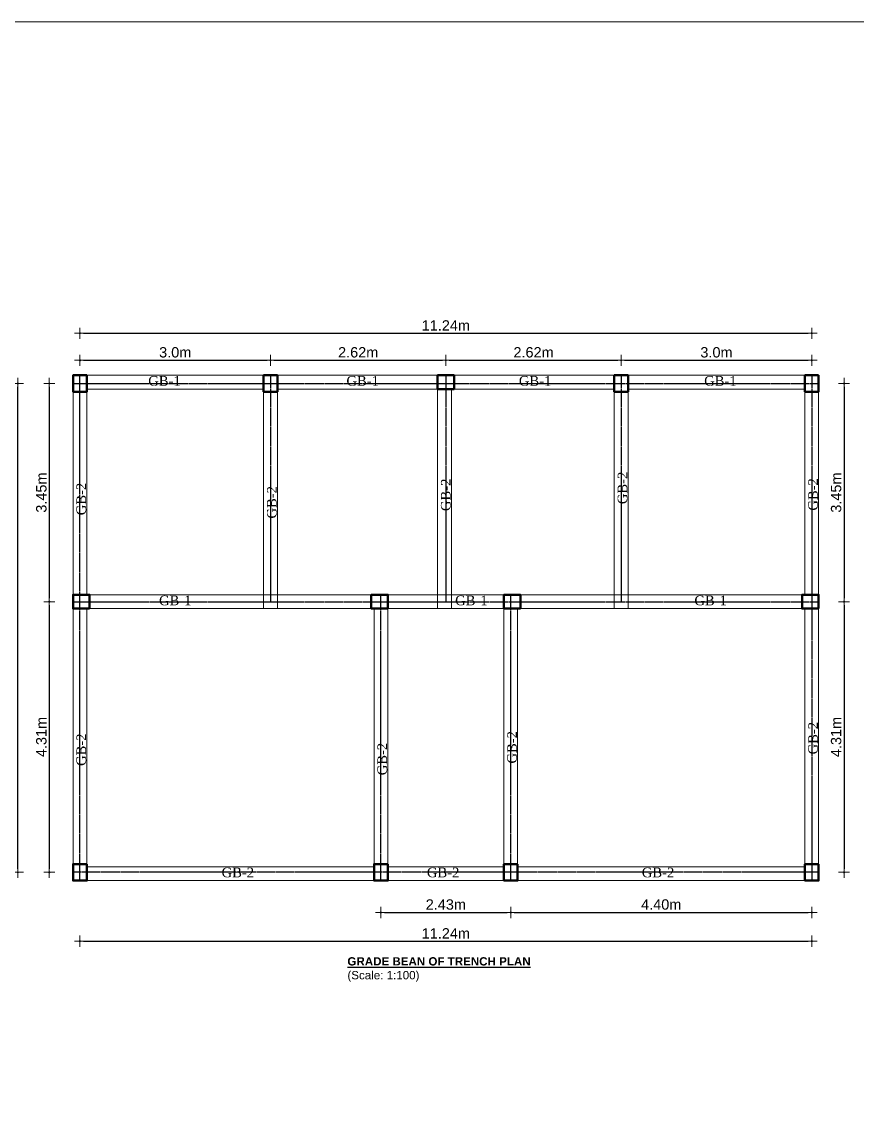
# Model space of a CAD drawing. Header units: inches. Extents: x -4010 to 92088, y -38563 to -1318.
# Drawn here: x 30479 to 31084, y -16689 to -15893 of the extents above; entities that cross this region are included whole.
import ezdxf

# ---------------------------------------------------------------- set-up
doc = ezdxf.new("R2010")
doc.units = ezdxf.units.IN
doc.header["$MEASUREMENT"] = 0
doc.header["$PDMODE"] = 99
doc.linetypes.add('CENTER', pattern=[2, 1.25, -0.25, 0.25, -0.25])
for name, color, linetype, lineweight in [('1-FOUNDATION DIM', 31, 'Continuous', 5), ('BEAM', 7, 'Continuous', 13), ('Column', 2, 'Continuous', 50)]:
    doc.layers.add(name, color=color, linetype=linetype, lineweight=lineweight)
doc.layers.add('Brick wall', color=3, linetype='Continuous')
doc.layers.add('TEX', color=7, linetype='Continuous')
doc.layers.add('C. LINE', color=7, linetype='CENTER', lineweight=25, true_color=0xababab)
doc.styles.add('ARIAL', font='arial.ttf')
doc.styles.add('CAPTION', font='GOTHIC.TTF', dxfattribs={"height": 100})
doc.styles.get("Standard").update_dxf_attribs({"font": 'ARIALN.TTF'})
doc.dimstyles.new('3-8', dxfattribs={"dimscale": 1.25, "dimtxt": 6, "dimasz": 2, "dimexe": 0.18, "dimexo": 6, "dimgap": 0, "dimtad": 0, "dimdec": 0, "dimzin": 3, "dimdsep": 46, "dimlunit": 3, "dimtxsty": 'ARIAL', "dimblk": 'DD', "dimcen": 1, "dimse1": 1, "dimse2": 1, "dimclrd": 256, "dimclrt": 256, "dimadec": 0, "dimazin": 0, "dimtfac": 0.5, "dimtdec": 0, "dimtmove": 2, "dimatfit": 0, "dimfxl": 0.18, "dimtvp": 0.75, "dimfrac": 1, "dimtolj": 1, "dimtzin": 0, "dimarcsym": 0})

# ---------------------------------------------------------------- blocks, each defined once
blk = doc.blocks.new('DD')
for p, q in [((-1.6, 0), (1.6, 0)), ((0, 1.6), (0, -1.6))]:
    blk.add_line(p, q)
at = {"const_width": 0.3}
blk.add_lwpolyline([(-0.15, 0, 1), (0.15, 0, 1)], format="xyb", close=True, dxfattribs=at)
blk = doc.blocks.new('*D385')
at = {"layer": '1-FOUNDATION DIM', "lineweight": -2}
blk.add_line((30523.73, -16138.44), (30656.73, -16138.44), dxfattribs=at)
at = {"layer": 'Defpoints', "color": 0}
for p in [(30659.23, -16138.44), (30521.23, -16183.8), (30659.23, -16183.8)]:
    blk.add_point(p, dxfattribs=at)
at = {"layer": '1-FOUNDATION DIM', "lineweight": -2, "xscale": 2.5, "yscale": 2.5, "zscale": 2.5, "rotation": 180}
blk.add_blockref('DD', (30521.23, -16138.44), dxfattribs=at)
at = {"layer": '1-FOUNDATION DIM', "lineweight": -2, "xscale": 2.5, "yscale": 2.5, "zscale": 2.5}
blk.add_blockref('DD', (30659.23, -16138.44), dxfattribs=at)
at = {"layer": '1-FOUNDATION DIM', "insert": (30590.23, -16132.69), "char_height": 7.5, "attachment_point": 5, "style": 'ARIAL'}
blk.add_mtext('\\A1;3.0m', dxfattribs=at)
blk = doc.blocks.new('*D386')
at = {"layer": '1-FOUNDATION DIM', "lineweight": -2}
blk.add_line((30661.73, -16138.44), (30783.73, -16138.44), dxfattribs=at)
at = {"layer": 'Defpoints', "color": 0}
for p in [(30786.23, -16138.44), (30659.23, -16183.8), (30786.23, -16183.8)]:
    blk.add_point(p, dxfattribs=at)
at = {"layer": '1-FOUNDATION DIM', "lineweight": -2, "xscale": 2.5, "yscale": 2.5, "zscale": 2.5, "rotation": 180}
blk.add_blockref('DD', (30659.23, -16138.44), dxfattribs=at)
at = {"layer": '1-FOUNDATION DIM', "lineweight": -2, "xscale": 2.5, "yscale": 2.5, "zscale": 2.5}
blk.add_blockref('DD', (30786.23, -16138.44), dxfattribs=at)
at = {"layer": '1-FOUNDATION DIM', "insert": (30722.73, -16132.69), "char_height": 7.5, "attachment_point": 5, "style": 'ARIAL'}
blk.add_mtext('\\A1;2.62m', dxfattribs=at)
blk = doc.blocks.new('*D387')
at = {"layer": '1-FOUNDATION DIM', "lineweight": -2}
blk.add_line((30788.73, -16138.44), (30910.73, -16138.44), dxfattribs=at)
at = {"layer": 'Defpoints', "color": 0}
for p in [(30913.23, -16138.44), (30786.23, -16183.8), (30913.23, -16183.8)]:
    blk.add_point(p, dxfattribs=at)
at = {"layer": '1-FOUNDATION DIM', "lineweight": -2, "xscale": 2.5, "yscale": 2.5, "zscale": 2.5, "rotation": 180}
blk.add_blockref('DD', (30786.23, -16138.44), dxfattribs=at)
at = {"layer": '1-FOUNDATION DIM', "lineweight": -2, "xscale": 2.5, "yscale": 2.5, "zscale": 2.5}
blk.add_blockref('DD', (30913.23, -16138.44), dxfattribs=at)
at = {"layer": '1-FOUNDATION DIM', "insert": (30849.73, -16132.69), "char_height": 7.5, "attachment_point": 5, "style": 'ARIAL'}
blk.add_mtext('\\A1;2.62m', dxfattribs=at)
blk = doc.blocks.new('*D388')
at = {"layer": '1-FOUNDATION DIM', "lineweight": -2}
blk.add_line((30915.73, -16138.44), (31048.73, -16138.44), dxfattribs=at)
at = {"layer": 'Defpoints', "color": 0}
for p in [(31051.23, -16138.44), (30913.23, -16183.8), (31051.23, -16183.8)]:
    blk.add_point(p, dxfattribs=at)
at = {"layer": '1-FOUNDATION DIM', "lineweight": -2, "xscale": 2.5, "yscale": 2.5, "zscale": 2.5, "rotation": 180}
blk.add_blockref('DD', (30913.23, -16138.44), dxfattribs=at)
at = {"layer": '1-FOUNDATION DIM', "lineweight": -2, "xscale": 2.5, "yscale": 2.5, "zscale": 2.5}
blk.add_blockref('DD', (31051.23, -16138.44), dxfattribs=at)
at = {"layer": '1-FOUNDATION DIM', "insert": (30982.23, -16132.69), "char_height": 7.5, "attachment_point": 5, "style": 'ARIAL'}
blk.add_mtext('\\A1;3.0m', dxfattribs=at)
blk = doc.blocks.new('*D389')
at = {"layer": '1-FOUNDATION DIM', "lineweight": -2}
blk.add_line((30523.73, -16118.81), (31048.73, -16118.81), dxfattribs=at)
at = {"layer": 'Defpoints', "color": 0}
for p in [(31051.23, -16118.81), (30521.23, -16183.8), (31051.23, -16183.8)]:
    blk.add_point(p, dxfattribs=at)
at = {"layer": '1-FOUNDATION DIM', "lineweight": -2, "xscale": 2.5, "yscale": 2.5, "zscale": 2.5, "rotation": 180}
blk.add_blockref('DD', (30521.23, -16118.81), dxfattribs=at)
at = {"layer": '1-FOUNDATION DIM', "lineweight": -2, "xscale": 2.5, "yscale": 2.5, "zscale": 2.5}
blk.add_blockref('DD', (31051.23, -16118.81), dxfattribs=at)
at = {"layer": '1-FOUNDATION DIM', "insert": (30786.23, -16113.16), "char_height": 7.5, "attachment_point": 5, "style": 'ARIAL'}
blk.add_mtext('\\A1;11.24m', dxfattribs=at)
blk = doc.blocks.new('*D390')
at = {"layer": '1-FOUNDATION DIM', "lineweight": -2}
blk.add_line((30499.05, -16157.73), (30499.05, -16310.73), dxfattribs=at)
at = {"layer": 'Defpoints', "color": 0}
for p in [(30566.97, -16155.23), (30499.05, -16313.23), (30566.97, -16313.23)]:
    blk.add_point(p, dxfattribs=at)
at = {"layer": '1-FOUNDATION DIM', "lineweight": -2, "xscale": 2.5, "yscale": 2.5, "zscale": 2.5}
for p, rotation in [((30499.05, -16155.23), 90), ((30499.05, -16313.23), 270)]:
    blk.add_blockref('DD', p, dxfattribs=dict(at, rotation=rotation))
at = {"layer": '1-FOUNDATION DIM', "insert": (30493.31, -16234.23), "char_height": 7.5, "attachment_point": 5, "rotation": 90, "style": 'ARIAL'}
blk.add_mtext('\\A1;3.45m', dxfattribs=at)
blk = doc.blocks.new('*D391')
at = {"layer": '1-FOUNDATION DIM', "lineweight": -2}
blk.add_line((30499.05, -16315.73), (30499.05, -16506.73), dxfattribs=at)
at = {"layer": 'Defpoints', "color": 0}
for p in [(30566.97, -16313.23), (30499.05, -16509.23), (30566.97, -16509.23)]:
    blk.add_point(p, dxfattribs=at)
at = {"layer": '1-FOUNDATION DIM', "lineweight": -2, "xscale": 2.5, "yscale": 2.5, "zscale": 2.5}
for p, rotation in [((30499.05, -16313.23), 90), ((30499.05, -16509.23), 270)]:
    blk.add_blockref('DD', p, dxfattribs=dict(at, rotation=rotation))
at = {"layer": '1-FOUNDATION DIM', "insert": (30493.31, -16411.23), "char_height": 7.5, "attachment_point": 5, "rotation": 90, "style": 'ARIAL'}
blk.add_mtext('\\A1;4.31m', dxfattribs=at)
blk = doc.blocks.new('*D392')
at = {"layer": '1-FOUNDATION DIM', "lineweight": -2}
blk.add_line((30476.25, -16506.73), (30476.25, -16157.73), dxfattribs=at)
at = {"layer": 'Defpoints', "color": 0}
for p in [(30476.25, -16155.23), (30566.97, -16155.23), (30566.97, -16509.23)]:
    blk.add_point(p, dxfattribs=at)
at = {"layer": '1-FOUNDATION DIM', "lineweight": -2, "xscale": 2.5, "yscale": 2.5, "zscale": 2.5}
for p, rotation in [((30476.25, -16155.23), 90), ((30476.25, -16509.23), 270)]:
    blk.add_blockref('DD', p, dxfattribs=dict(at, rotation=rotation))
at = {"layer": '1-FOUNDATION DIM', "insert": (30470.51, -16332.23), "char_height": 7.5, "attachment_point": 5, "rotation": 90, "style": 'ARIAL'}
blk.add_mtext('\\A1;7.76m', dxfattribs=at)
blk = doc.blocks.new('*D393')
at = {"layer": '1-FOUNDATION DIM', "lineweight": -2}
blk.add_line((31074.65, -16157.73), (31074.65, -16310.73), dxfattribs=at)
at = {"layer": 'Defpoints', "color": 0}
for p in [(31002.19, -16155.23), (31002.19, -16313.23), (31074.65, -16313.23)]:
    blk.add_point(p, dxfattribs=at)
at = {"layer": '1-FOUNDATION DIM', "lineweight": -2, "xscale": 2.5, "yscale": 2.5, "zscale": 2.5}
for p, rotation in [((31074.65, -16155.23), 90), ((31074.65, -16313.23), 270)]:
    blk.add_blockref('DD', p, dxfattribs=dict(at, rotation=rotation))
at = {"layer": '1-FOUNDATION DIM', "insert": (31068.9, -16234.23), "char_height": 7.5, "attachment_point": 5, "rotation": 90, "style": 'ARIAL'}
blk.add_mtext('\\A1;3.45m', dxfattribs=at)
blk = doc.blocks.new('*D394')
at = {"layer": '1-FOUNDATION DIM', "lineweight": -2}
blk.add_line((31074.65, -16315.73), (31074.65, -16506.73), dxfattribs=at)
at = {"layer": 'Defpoints', "color": 0}
for p in [(31002.19, -16313.23), (31002.19, -16509.23), (31074.65, -16509.23)]:
    blk.add_point(p, dxfattribs=at)
at = {"layer": '1-FOUNDATION DIM', "lineweight": -2, "xscale": 2.5, "yscale": 2.5, "zscale": 2.5}
for p, rotation in [((31074.65, -16313.23), 90), ((31074.65, -16509.23), 270)]:
    blk.add_blockref('DD', p, dxfattribs=dict(at, rotation=rotation))
at = {"layer": '1-FOUNDATION DIM', "insert": (31068.9, -16411.23), "char_height": 7.5, "attachment_point": 5, "rotation": 90, "style": 'ARIAL'}
blk.add_mtext('\\A1;4.31m', dxfattribs=at)
blk = doc.blocks.new('*D395')
at = {"layer": '1-FOUNDATION DIM', "lineweight": -2}
blk.add_line((31101, -16506.73), (31101, -16157.73), dxfattribs=at)
at = {"layer": 'Defpoints', "color": 0}
for p in [(31002.19, -16155.23), (31101, -16155.23), (31002.19, -16509.23)]:
    blk.add_point(p, dxfattribs=at)
at = {"layer": '1-FOUNDATION DIM', "lineweight": -2, "xscale": 2.5, "yscale": 2.5, "zscale": 2.5}
for p, rotation in [((31101, -16155.23), 90), ((31101, -16509.23), 270)]:
    blk.add_blockref('DD', p, dxfattribs=dict(at, rotation=rotation))
at = {"layer": '1-FOUNDATION DIM', "insert": (31095.26, -16332.23), "char_height": 7.5, "attachment_point": 5, "rotation": 90, "style": 'ARIAL'}
blk.add_mtext('\\A1;7.76m', dxfattribs=at)
blk = doc.blocks.new('*D396')
at = {"layer": '1-FOUNDATION DIM', "lineweight": -2}
blk.add_line((30835.73, -16538.32), (31048.73, -16538.32), dxfattribs=at)
at = {"layer": 'Defpoints', "color": 0}
for p in [(30833.23, -16471.31), (31051.23, -16471.31), (31051.23, -16538.32)]:
    blk.add_point(p, dxfattribs=at)
at = {"layer": '1-FOUNDATION DIM', "lineweight": -2, "xscale": 2.5, "yscale": 2.5, "zscale": 2.5, "rotation": 180}
blk.add_blockref('DD', (30833.23, -16538.32), dxfattribs=at)
at = {"layer": '1-FOUNDATION DIM', "lineweight": -2, "xscale": 2.5, "yscale": 2.5, "zscale": 2.5}
blk.add_blockref('DD', (31051.23, -16538.32), dxfattribs=at)
at = {"layer": '1-FOUNDATION DIM', "insert": (30942.23, -16532.57), "char_height": 7.5, "attachment_point": 5, "style": 'ARIAL'}
blk.add_mtext('\\A1;4.40m', dxfattribs=at)
blk = doc.blocks.new('*D397')
at = {"layer": '1-FOUNDATION DIM', "lineweight": -2}
blk.add_line((30523.73, -16559.08), (31048.73, -16559.08), dxfattribs=at)
at = {"layer": 'Defpoints', "color": 0}
for p in [(30521.23, -16471.31), (31051.23, -16471.31), (31051.23, -16559.08)]:
    blk.add_point(p, dxfattribs=at)
at = {"layer": '1-FOUNDATION DIM', "lineweight": -2, "xscale": 2.5, "yscale": 2.5, "zscale": 2.5, "rotation": 180}
blk.add_blockref('DD', (30521.23, -16559.08), dxfattribs=at)
at = {"layer": '1-FOUNDATION DIM', "lineweight": -2, "xscale": 2.5, "yscale": 2.5, "zscale": 2.5}
blk.add_blockref('DD', (31051.23, -16559.08), dxfattribs=at)
at = {"layer": '1-FOUNDATION DIM', "insert": (30786.23, -16553.43), "char_height": 7.5, "attachment_point": 5, "style": 'ARIAL'}
blk.add_mtext('\\A1;11.24m', dxfattribs=at)
blk = doc.blocks.new('*D554')
at = {"layer": '1-FOUNDATION DIM', "lineweight": -2}
blk.add_line((30741.73, -16538.32), (30830.73, -16538.32), dxfattribs=at)
at = {"layer": 'Defpoints', "color": 0}
for p in [(30739.23, -16515.23), (30833.23, -16515.23), (30833.23, -16538.32)]:
    blk.add_point(p, dxfattribs=at)
at = {"layer": '1-FOUNDATION DIM', "lineweight": -2, "xscale": 2.5, "yscale": 2.5, "zscale": 2.5, "rotation": 180}
blk.add_blockref('DD', (30739.23, -16538.32), dxfattribs=at)
at = {"layer": '1-FOUNDATION DIM', "lineweight": -2, "xscale": 2.5, "yscale": 2.5, "zscale": 2.5}
blk.add_blockref('DD', (30833.23, -16538.32), dxfattribs=at)
at = {"layer": '1-FOUNDATION DIM', "insert": (30786.23, -16532.57), "char_height": 7.5, "attachment_point": 5, "style": 'ARIAL'}
blk.add_mtext('\\A1;2.43m', dxfattribs=at)

msp = doc.modelspace()

# ---------------------------------------------------------------- linework, layer by layer
at = {"layer": '1-FOUNDATION DIM'}
msp.add_lwpolyline([(28242.348, -15893.413), (37083.326, -15893.413), (37083.326, -17501.775), (28242.348, -17501.775)], close=True, dxfattribs=at)
at = {"layer": 'BEAM'}
for p, q in [((31046.228, -16149.229), (30526.228, -16149.229)), ((30516.228, -16161.229), (30516.228, -16503.229)), ((30654.228, -16159.229), (30526.228, -16159.229)), ((30526.228, -16161.229), (30526.228, -16308.229)), ((30654.228, -16161.229), (30654.228, -16318.229)), ((30908.228, -16159.229), (30664.228, -16159.229)), ((30664.228, -16161.229), (30664.228, -16318.229)), ((30780.228, -16159.229), (30780.228, -16318.229)), ((30790.228, -16159.229), (30790.228, -16318.229)), ((30908.228, -16161.229), (30908.228, -16318.229)), ((31046.228, -16159.229), (30918.228, -16159.229)), ((30918.228, -16161.229), (30918.228, -16318.229)), ((31046.228, -16308.229), (31046.228, -16161.229)), ((31056.228, -16503.229), (31056.228, -16161.229)), ((30528.228, -16308.229), (31044.228, -16308.229)), ((30526.228, -16318.229), (30526.228, -16503.229)), ((30528.228, -16318.229), (31044.228, -16318.229)), ((30734.228, -16503.229), (30734.228, -16318.229)), ((30744.228, -16503.229), (30744.228, -16318.229)), ((30828.228, -16503.229), (30828.228, -16318.229)), ((30838.228, -16503.229), (30838.228, -16318.229)), ((31046.228, -16503.229), (31046.228, -16318.229)), ((30526.228, -16505.229), (30734.228, -16505.229)), ((30744.228, -16505.229), (30828.228, -16505.229)), ((30838.228, -16505.229), (31046.228, -16505.229)), ((30526.228, -16515.229), (31046.228, -16515.229))]:
    msp.add_line(p, q, dxfattribs=at)
at = {"layer": 'Brick wall'}
msp.add_line((30744.228, -16313.229), (30744.228, -16318.229), dxfattribs=at)
at = {"layer": 'C. LINE'}
for p, q in [((30516.228, -16155.229), (31056.228, -16155.229)), ((30521.228, -16515.229), (30521.228, -16149.229)), ((30659.228, -16149.229), (30659.228, -16313.229)), ((30786.228, -16149.229), (30786.228, -16313.229)), ((30913.228, -16149.229), (30913.228, -16313.229)), ((31051.228, -16149.229), (31051.228, -16515.229)), ((30739.228, -16515.229), (30739.228, -16308.229)), ((30833.228, -16515.229), (30833.228, -16308.229)), ((30516.228, -16313.229), (31056.228, -16313.229)), ((31056.228, -16509.229), (30516.228, -16509.229))]:
    msp.add_line(p, q, dxfattribs=at)
at = {"layer": 'Column'}
for points in [[(30526.228, -16149.229), (30516.228, -16149.229), (30516.228, -16161.229), (30526.228, -16161.229)], [(30664.228, -16149.229), (30654.228, -16149.229), (30654.228, -16161.229), (30664.228, -16161.229)], [(30792.228, -16159.229), (30792.228, -16149.229), (30780.228, -16149.229), (30780.228, -16159.229)], [(30918.228, -16149.229), (30908.228, -16149.229), (30908.228, -16161.229), (30918.228, -16161.229)], [(31056.228, -16149.229), (31046.228, -16149.229), (31046.228, -16161.229), (31056.228, -16161.229)], [(30528.228, -16318.229), (30528.228, -16308.229), (30516.228, -16308.229), (30516.228, -16318.229)], [(30744.228, -16318.229), (30744.228, -16308.229), (30732.228, -16308.229), (30732.228, -16318.229)], [(30840.228, -16318.229), (30840.228, -16308.229), (30828.228, -16308.229), (30828.228, -16318.229)], [(31056.228, -16318.229), (31056.228, -16308.229), (31044.228, -16308.229), (31044.228, -16318.229)], [(30526.228, -16503.229), (30516.228, -16503.229), (30516.228, -16515.229), (30526.228, -16515.229)], [(30744.228, -16503.229), (30734.228, -16503.229), (30734.228, -16515.229), (30744.228, -16515.229)], [(30838.228, -16503.229), (30828.228, -16503.229), (30828.228, -16515.229), (30838.228, -16515.229)], [(31056.228, -16503.229), (31046.228, -16503.229), (31046.228, -16515.229), (31056.228, -16515.229)]]:
    msp.add_lwpolyline(points, close=True, dxfattribs=at)

# ---------------------------------------------------------------- texts
at = {"layer": 'TEX', "char_height": 7, "attachment_point": 3, "style": 'CAPTION'}
for s, insert in [('{\\fTimes New Roman|b0|i0|c0|p18;GB-1}', (30594.211, -16149.821)), ('{\\fTimes New Roman|b0|i0|c0|p18;GB-1}', (30737.754, -16149.821)), ('{\\fTimes New Roman|b0|i0|c0|p18;GB-1}', (30862.649, -16149.821)), ('{\\fTimes New Roman|b0|i0|c0|p18;GB-1}', (30996.84, -16149.821)), ('{\\fTimes New Roman|b0|i0|c0|p18;GB-1}', (30602.011, -16308.821)), ('{\\fTimes New Roman|b0|i0|c0|p18;GB-1}', (30816.487, -16308.821)), ('{\\fTimes New Roman|b0|i0|c0|p18;GB-1}', (30989.772, -16308.821)), ('{\\fTimes New Roman|b0|i0|c0|p18;GB-2}', (30647.325, -16505.821)), ('{\\fTimes New Roman|b0|i0|c0|p18;GB-2}', (30796.025, -16505.821)), ('{\\fTimes New Roman|b0|i0|c0|p18;GB-2}', (30951.659, -16505.821))]:
    msp.add_mtext(s, dxfattribs=dict(at, insert=insert))
at = {"layer": 'TEX', "char_height": 7, "attachment_point": 3, "rotation": 90, "style": 'CAPTION'}
for insert in [(30910.667, -16219.085), (30518.667, -16227.123), (30782.667, -16224.106), (31048.667, -16223.797), (30656.667, -16229.514), (31048.667, -16400.313), (30518.667, -16408.67), (30830.667, -16406.946), (30736.667, -16415.448)]:
    msp.add_mtext('{\\fTimes New Roman|b0|i0|c0|p18;GB-2}', dxfattribs=dict(at, insert=insert))
at = {"layer": 'TEX', "color": 7, "lineweight": 25, "insert": (30714.934, -16579.603), "char_height": 6, "width": 310.18894, "attachment_point": 4}
msp.add_mtext('{\\fArial Rounded MT Bold|b0|i0|c0|p34;\\LGRADE BEAN OF TRENCH PLAN\\P\\fArial|b0|i0|c0|p34;\\l\\C256;(Scale: 1:100)}', dxfattribs=at)

# ---------------------------------------------------------------- dimensions: what is measured, and where the dimension line sits
at = {"layer": '1-FOUNDATION DIM'}
for base, p1, p2, text, picture, middle in [((31051.228, -16118.809), (30521.228, -16183.801), (31051.228, -16183.801), '11.24m', '*D389', (30786.228, -16113.161)), ((30659.228, -16138.436), (30521.228, -16183.801), (30659.228, -16183.801), '3.0m', '*D385', (30590.228, -16132.688)), ((30786.228, -16138.436), (30659.228, -16183.801), (30786.228, -16183.801), '2.62m', '*D386', (30722.728, -16132.692)), ((30913.228, -16138.436), (30786.228, -16183.801), (30913.228, -16183.801), '2.62m', '*D387', (30849.728, -16132.692)), ((31051.228, -16138.436), (30913.228, -16183.801), (31051.228, -16183.801), '3.0m', '*D388', (30982.228, -16132.688)), ((31051.228, -16559.076), (30521.228, -16471.314), (31051.228, -16471.314), '11.24m', '*D397', (30786.228, -16553.428)), ((31051.228, -16538.316), (30833.228, -16471.314), (31051.228, -16471.314), '4.40m', '*D396', (30942.228, -16532.573)), ((30833.228, -16538.316), (30739.228, -16515.229), (30833.228, -16515.229), '2.43m', '*D554', (30786.228, -16532.569))]:
    dim = msp.add_linear_dim(base=base, p1=p1, p2=p2, text=text, dimstyle='3-8', dxfattribs=at)
    dim.commit()
    dim.dimension.update_dxf_attribs({"geometry": picture, "text_midpoint": middle})
for base, p1, p2, text, picture, middle in [((30476.251, -16155.229), (30566.965, -16509.229), (30566.965, -16155.229), '7.76m', '*D392', (30470.507, -16332.229)), ((30499.054, -16313.229), (30566.965, -16155.229), (30566.965, -16313.229), '3.45m', '*D390', (30493.306, -16234.229)), ((31074.649, -16313.229), (31002.187, -16155.229), (31002.187, -16313.229), '3.45m', '*D393', (31068.901, -16234.229)), ((31101.002, -16155.229), (31002.187, -16509.229), (31002.187, -16155.229), '7.76m', '*D395', (31095.258, -16332.229)), ((30499.054, -16509.229), (30566.965, -16313.229), (30566.965, -16509.229), '4.31m', '*D391', (30493.306, -16411.229)), ((31074.649, -16509.229), (31002.187, -16313.229), (31002.187, -16509.229), '4.31m', '*D394', (31068.901, -16411.229))]:
    dim = msp.add_linear_dim(base=base, p1=p1, p2=p2, angle=90, text=text, dimstyle='3-8', dxfattribs=at)
    dim.commit()
    dim.dimension.update_dxf_attribs({"geometry": picture, "text_midpoint": middle})

doc.saveas('drawing.dxf')
